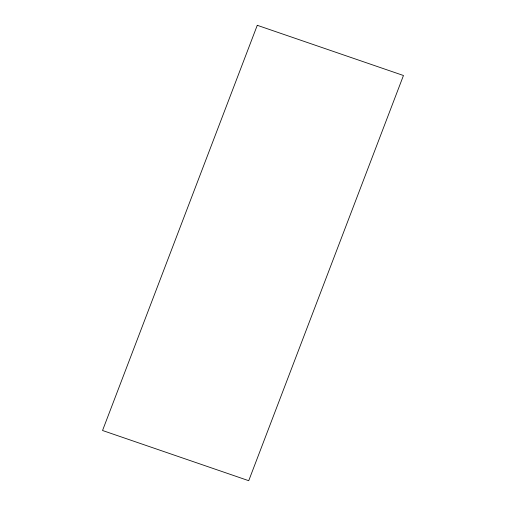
<?xml version="1.0" encoding="UTF-8"?>
<svg xmlns="http://www.w3.org/2000/svg" width="506" height="506" viewBox="0 0 506 506"><rect width="100%" height="100%" fill="white"/><g stroke="black" fill="none" stroke-linecap="round" stroke-linejoin="round"><path stroke-width="0.76" d="M257.269 25.3L102.541 430.498L248.731 480.7L403.459 75.502L257.269 25.3"/></g></svg>
